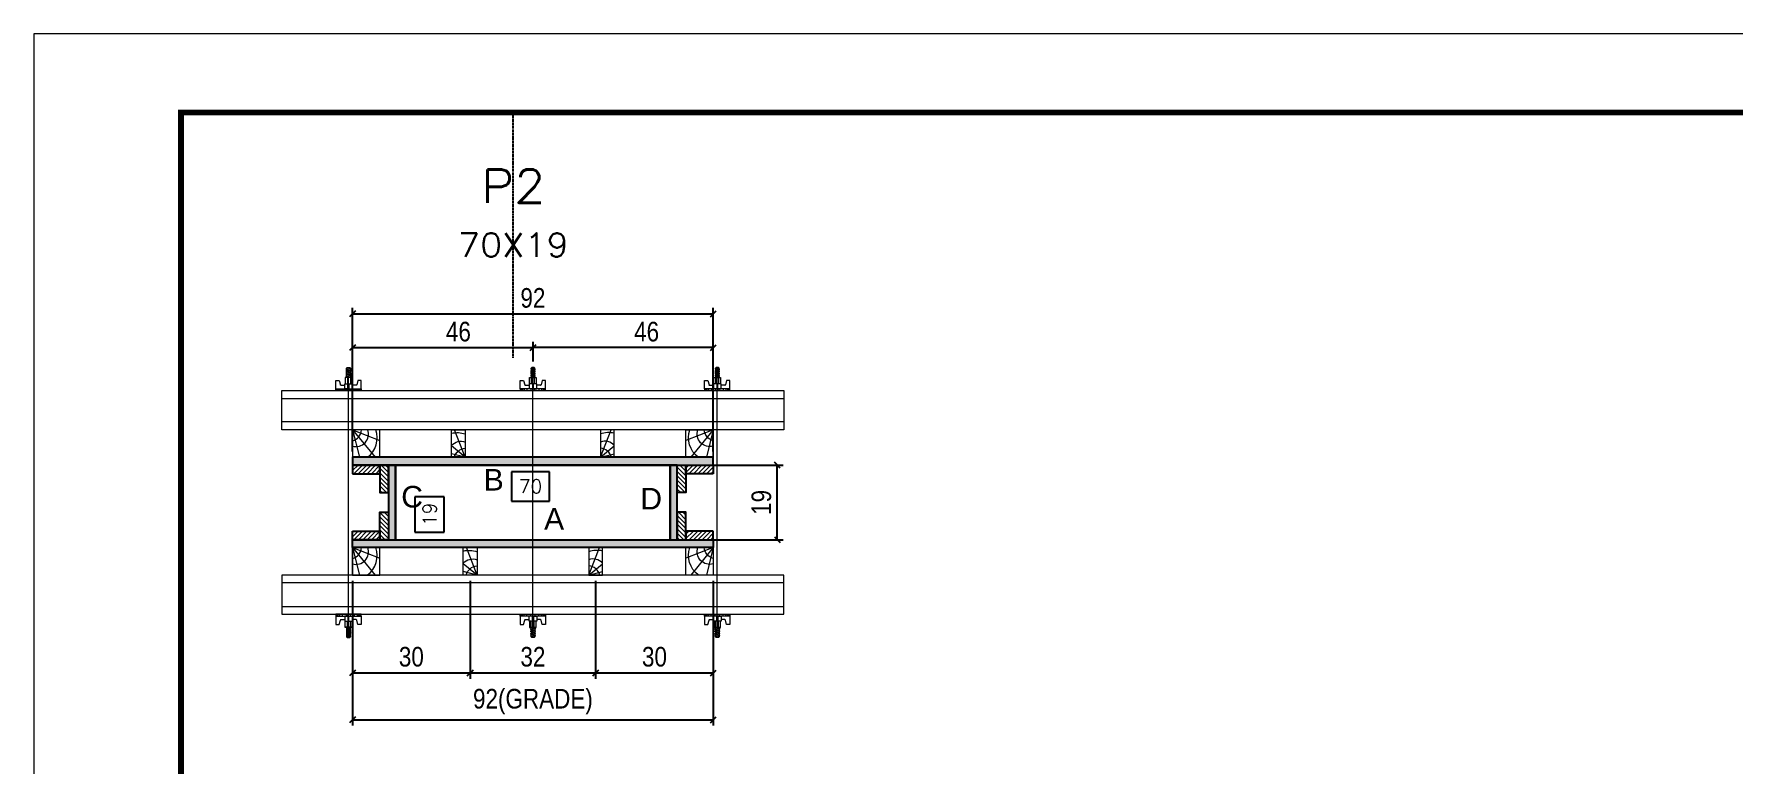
# Model space of a CAD drawing. Header units: millimetres. Extents: x 169816 to 178745, y 96537 to 113647.
# Drawn here: x 173000 to 173866, y 110997 to 111370 of the extents above; entities that cross this region are included whole.
import ezdxf
from ezdxf.enums import TextEntityAlignment as Align

# ---------------------------------------------------------------- set-up
doc = ezdxf.new("R2010")
doc.units = ezdxf.units.MM
doc.linetypes.add('DASHED', pattern=[0.75, 0.5, -0.25])
doc.linetypes.add('HIDDEN', pattern=[0.375, 0.25, -0.125])
for name, color, linetype in [('CHAPA', 1, 'Continuous'), ('Cota Seção (2x)', 241, 'Continuous'), ('MEIO_PONT', 93, 'Continuous'), ('Painéis', 200, 'Continuous'), ('SARRAFO', 251, 'Continuous'), ('Texto de Titulo', 7, 'Continuous'), ('Texto Qtd Sarr', 242, 'Continuous'), ('TEXTO_GERAL', 7, 'Continuous')]:
    doc.layers.add(name, color=color, linetype=linetype)
for name, color, linetype, lineweight in [('Folhas', 255, 'Continuous', 9), ('Hachura', 251, 'Continuous', 9), ('Madeira', 126, 'Continuous', 18), ('Perfil Metálico', 224, 'Continuous', 18), ('SARRAFO DE PRESSAO', 251, 'DASHED', 9), ('Texto Seção', 7, 'Continuous', 15)]:
    doc.layers.add(name, color=color, linetype=linetype, lineweight=lineweight)
doc.styles.add('ARIAL', font='arial.ttf')
doc.styles.add('COTA TECNICA 2X', font='techl___.ttf', dxfattribs={"height": 10})
doc.styles.add('ROMANS', font='romans.shx')
doc.dimstyles.new('SECAO PILAR', dxfattribs={"dimtxt": 10, "dimasz": 3, "dimexe": 3, "dimexo": 3, "dimgap": 3, "dimtad": 1, "dimdec": 1, "dimlfac": 0.5, "dimzin": 12, "dimdsep": 46, "dimtxsty": 'COTA TECNICA 2X', "dimblk1": 'OBLIQUE', "dimblk2": 'OBLIQUE', "dimsah": 1, "dimcen": 0.9, "dimclrd": 256, "dimclre": 256, "dimclrt": 256, "dimadec": 1, "dimazin": 3, "dimtfac": 1, "dimtdec": 1, "dimtmove": 0, "dimatfit": 3, "dimfxl": 1, "dimtolj": 1, "dimtzin": 12, "dimarcsym": 0})
doc.dimstyles.new('SECÇÃO 2', dxfattribs={"dimtxt": 7, "dimasz": 6, "dimexe": 0.18, "dimexo": 2, "dimgap": -4, "dimtad": 3, "dimdec": 1, "dimlfac": 0.5, "dimzin": 12, "dimdsep": 46, "dimtxsty": 'ROMANS', "dimblk": 'ARCHTICK', "dimcen": 0.09, "dimse1": 1, "dimse2": 1, "dimsd1": 1, "dimsd2": 1, "dimclrd": 180, "dimclre": 5, "dimclrt": 1, "dimadec": 0, "dimazin": 3, "dimtfac": 1, "dimtdec": 1, "dimtofl": 0, "dimtmove": 0, "dimatfit": 3, "dimldrblk": 'ARCHTICK', "dimfxl": 1, "dimtolj": 1, "dimtzin": 0, "dimarcsym": 0})
pattern_1 = [(225, (163843.0424, 88220.7903), (1.12253202, -1.12253202), [])]
pattern_2 = [(225, (164038.0424, 88220.7903), (1.12253202, -1.12253202), [])]
pattern_3 = [(135, (150436.1861, 120615.1503), (-1.12253202, -1.12253202), [])]
pattern_4 = [(135, (150396.1861, 120615.1503), (-1.12253202, -1.12253202), [])]

# ---------------------------------------------------------------- blocks, each defined once
blk = doc.blocks.new('9999999999')
at = {"layer": 'Folhas'}
blk.add_lwpolyline([(98138.98, 34190.21), (99623.98, 34190.21), (99623.98, 35240.21), (98138.98, 35240.21)], close=True, dxfattribs=at)
at = {"layer": 'Folhas', "color": 30, "const_width": 3}
blk.add_lwpolyline([(98213.98, 34230.21), (99583.98, 34230.21), (99583.98, 35200.21), (98213.98, 35200.21)], close=True, dxfattribs=at)
blk = doc.blocks.new('titulo1')
at = {"layer": 'Defpoints', "color": 252, "linetype": 'HIDDEN', "ltscale": 2}
blk.add_line((0, 0), (0, 125), dxfattribs=at)
at = {"layer": 'Defpoints', "style": 'ROMANS', "oblique": 15}
blk.add_attdef('FOLHA', text='', height=10, dxfattribs=at).set_placement((0, 15.58), align=Align.MIDDLE_CENTER)
at = {"layer": 'Texto Qtd Sarr', "color": 3, "style": 'ROMANS', "oblique": 15}
for tag, height, p in [('TITULO', 17, (0, 71.45)), ('SEÇÃO', 12, (0, 41.55))]:
    blk.add_attdef(tag, text='', height=height, dxfattribs=at).set_placement(p, align=Align.MIDDLE_CENTER)
blk = doc.blocks.new('*D46')
at = {"layer": 'Cota Seção (2x)', "color": 180, "lineweight": -2, "transparency": 16777216}
for p, q in [((173262.42, 111146.85), (173243.09, 111146.85)), ((173243.09, 111146.85), (173243.09, 111131.85)), ((173262.42, 111131.85), (173262.42, 111146.85)), ((173243.09, 111131.85), (173262.42, 111131.85))]:
    blk.add_line(p, q, dxfattribs=at)
at = {"layer": 'Defpoints', "color": 0, "transparency": 16777216}
for p in [(173323.99, 111127.85), (173183.99, 111112.2), (173323.99, 111112.2)]:
    blk.add_point(p, dxfattribs=at)
at = {"layer": 'Cota Seção (2x)', "color": 1, "transparency": 16777216, "insert": (173252.76, 111139.35), "char_height": 7, "attachment_point": 5, "style": 'ROMANS'}
blk.add_mtext('\\A1;70', dxfattribs=at)
blk = doc.blocks.new('_ArchTick')
at = {"color": 0, "linetype": 'ByBlock', "const_width": 0.15}
blk.add_lwpolyline([(-0.5, -0.5), (0.5, 0.5)], dxfattribs=at)
blk = doc.blocks.new('*D47')
at = {"layer": 'Cota Seção (2x)', "color": 180, "lineweight": -2, "transparency": 16777216}
for p, q in [((173208.79, 111134.11), (173193.79, 111134.11)), ((173193.79, 111134.11), (173193.79, 111116.11)), ((173208.79, 111116.11), (173208.79, 111134.11)), ((173193.79, 111116.11), (173208.79, 111116.11))]:
    blk.add_line(p, q, dxfattribs=at)
at = {"layer": 'Defpoints', "color": 0, "transparency": 16777216}
for p in [(173183.99, 111150.2), (173212.79, 111150.2), (173183.99, 111112.2)]:
    blk.add_point(p, dxfattribs=at)
at = {"layer": 'Cota Seção (2x)', "color": 1, "transparency": 16777216, "insert": (173201.29, 111125.11), "char_height": 7, "attachment_point": 5, "rotation": 90, "style": 'ROMANS'}
blk.add_mtext('\\A1;19', dxfattribs=at)
blk = doc.blocks.new('_Oblique')
at = {"color": 0, "linetype": 'ByBlock', "lineweight": -2}
blk.add_line((-0.5, -0.5), (0.5, 0.5), dxfattribs=at)
blk = doc.blocks.new('*D55')
at = {"layer": 'Cota Seção (2x)', "lineweight": -2, "transparency": 16777216}
for p, q in [((173330.59, 111150.2), (173381.63, 111150.2)), ((173378.63, 111112.2), (173378.63, 111150.2)), ((173330.59, 111112.2), (173381.63, 111112.2))]:
    blk.add_line(p, q, dxfattribs=at)
at = {"layer": 'Defpoints', "color": 0, "transparency": 16777216}
for p in [(173327.59, 111150.2), (173378.63, 111150.2), (173327.59, 111112.2)]:
    blk.add_point(p, dxfattribs=at)
at = {"layer": 'Cota Seção (2x)', "lineweight": -2, "transparency": 16777216, "xscale": 3, "yscale": 3, "zscale": 3}
for p, rotation in [((173378.63, 111150.2), 90), ((173378.63, 111112.2), 270)]:
    blk.add_blockref('_Oblique', p, dxfattribs=dict(at, rotation=rotation))
at = {"layer": 'Cota Seção (2x)', "transparency": 16777216, "insert": (173370.54, 111131.2), "char_height": 10, "attachment_point": 5, "rotation": 90, "style": 'COTA TECNICA 2X'}
blk.add_mtext('\\A1;19', dxfattribs=at)
blk = doc.blocks.new('*D48')
at = {"layer": 'Cota Seção (2x)', "lineweight": -2, "transparency": 16777216}
for p, q in [((173161.99, 111091.2), (173161.99, 111017.42)), ((173345.99, 111091.2), (173345.99, 111017.42)), ((173161.99, 111020.42), (173345.99, 111020.42))]:
    blk.add_line(p, q, dxfattribs=at)
at = {"layer": 'Defpoints', "color": 0, "transparency": 16777216}
for p in [(173161.99, 111094.2), (173345.99, 111094.2), (173345.99, 111020.42)]:
    blk.add_point(p, dxfattribs=at)
at = {"layer": 'Cota Seção (2x)', "lineweight": -2, "transparency": 16777216, "xscale": 3, "yscale": 3, "zscale": 3, "rotation": 180}
blk.add_blockref('_Oblique', (173161.99, 111020.42), dxfattribs=at)
at = {"layer": 'Cota Seção (2x)', "lineweight": -2, "transparency": 16777216, "xscale": 3, "yscale": 3, "zscale": 3}
blk.add_blockref('_Oblique', (173345.99, 111020.42), dxfattribs=at)
at = {"layer": 'Cota Seção (2x)', "transparency": 16777216, "insert": (173253.99, 111029.64), "char_height": 10, "attachment_point": 5, "style": 'COTA TECNICA 2X'}
blk.add_mtext('\\A1;92(GRADE)', dxfattribs=at)
blk = doc.blocks.new('*D49')
at = {"layer": 'Cota Seção (2x)', "lineweight": -2, "transparency": 16777216}
for p, q in [((173285.99, 111091.2), (173285.99, 111041.26)), ((173345.99, 111091.2), (173345.99, 111041.26)), ((173285.99, 111044.26), (173345.99, 111044.26))]:
    blk.add_line(p, q, dxfattribs=at)
at = {"layer": 'Defpoints', "color": 0, "transparency": 16777216}
for p in [(173285.99, 111094.2), (173345.99, 111094.2), (173345.99, 111044.26)]:
    blk.add_point(p, dxfattribs=at)
at = {"layer": 'Cota Seção (2x)', "lineweight": -2, "transparency": 16777216, "xscale": 3, "yscale": 3, "zscale": 3, "rotation": 180}
blk.add_blockref('_Oblique', (173285.99, 111044.26), dxfattribs=at)
at = {"layer": 'Cota Seção (2x)', "lineweight": -2, "transparency": 16777216, "xscale": 3, "yscale": 3, "zscale": 3}
blk.add_blockref('_Oblique', (173345.99, 111044.26), dxfattribs=at)
at = {"layer": 'Cota Seção (2x)', "transparency": 16777216, "insert": (173315.99, 111052.48), "char_height": 10, "attachment_point": 5, "style": 'COTA TECNICA 2X'}
blk.add_mtext('\\A1;30', dxfattribs=at)
blk = doc.blocks.new('*D50')
at = {"layer": 'Cota Seção (2x)', "lineweight": -2, "transparency": 16777216}
for p, q in [((173161.99, 111091.2), (173161.99, 111041.26)), ((173221.99, 111091.2), (173221.99, 111041.26)), ((173161.99, 111044.26), (173221.99, 111044.26))]:
    blk.add_line(p, q, dxfattribs=at)
at = {"layer": 'Defpoints', "color": 0, "transparency": 16777216}
for p in [(173161.99, 111094.2), (173221.99, 111094.2), (173221.99, 111044.26)]:
    blk.add_point(p, dxfattribs=at)
at = {"layer": 'Cota Seção (2x)', "lineweight": -2, "transparency": 16777216, "xscale": 3, "yscale": 3, "zscale": 3, "rotation": 180}
blk.add_blockref('_Oblique', (173161.99, 111044.26), dxfattribs=at)
at = {"layer": 'Cota Seção (2x)', "lineweight": -2, "transparency": 16777216, "xscale": 3, "yscale": 3, "zscale": 3}
blk.add_blockref('_Oblique', (173221.99, 111044.26), dxfattribs=at)
at = {"layer": 'Cota Seção (2x)', "transparency": 16777216, "insert": (173191.99, 111052.48), "char_height": 10, "attachment_point": 5, "style": 'COTA TECNICA 2X'}
blk.add_mtext('\\A1;30', dxfattribs=at)
blk = doc.blocks.new('*D51')
at = {"layer": 'Cota Seção (2x)', "lineweight": -2, "transparency": 16777216}
for p, q in [((173221.99, 111091.2), (173221.99, 111041.26)), ((173285.99, 111091.2), (173285.99, 111041.26)), ((173221.99, 111044.26), (173285.99, 111044.26))]:
    blk.add_line(p, q, dxfattribs=at)
at = {"layer": 'Defpoints', "color": 0, "transparency": 16777216}
for p in [(173221.99, 111094.2), (173285.99, 111094.2), (173285.99, 111044.26)]:
    blk.add_point(p, dxfattribs=at)
at = {"layer": 'Cota Seção (2x)', "lineweight": -2, "transparency": 16777216, "xscale": 3, "yscale": 3, "zscale": 3, "rotation": 180}
blk.add_blockref('_Oblique', (173221.99, 111044.26), dxfattribs=at)
at = {"layer": 'Cota Seção (2x)', "lineweight": -2, "transparency": 16777216, "xscale": 3, "yscale": 3, "zscale": 3}
blk.add_blockref('_Oblique', (173285.99, 111044.26), dxfattribs=at)
at = {"layer": 'Cota Seção (2x)', "transparency": 16777216, "insert": (173253.99, 111052.48), "char_height": 10, "attachment_point": 5, "style": 'COTA TECNICA 2X'}
blk.add_mtext('\\A1;32', dxfattribs=at)
blk = doc.blocks.new('*D52')
at = {"layer": 'Cota Seção (2x)', "lineweight": -2, "transparency": 16777216}
for p, q in [((173161.99, 111157.2), (173161.99, 111230.3)), ((173161.99, 111227.3), (173345.99, 111227.3)), ((173345.99, 111157.2), (173345.99, 111230.3))]:
    blk.add_line(p, q, dxfattribs=at)
at = {"layer": 'Defpoints', "color": 0, "transparency": 16777216}
for p in [(173345.99, 111227.3), (173161.99, 111154.2), (173345.99, 111154.2)]:
    blk.add_point(p, dxfattribs=at)
at = {"layer": 'Cota Seção (2x)', "lineweight": -2, "transparency": 16777216, "xscale": 3, "yscale": 3, "zscale": 3, "rotation": 180}
blk.add_blockref('_Oblique', (173161.99, 111227.3), dxfattribs=at)
at = {"layer": 'Cota Seção (2x)', "lineweight": -2, "transparency": 16777216, "xscale": 3, "yscale": 3, "zscale": 3}
blk.add_blockref('_Oblique', (173345.99, 111227.3), dxfattribs=at)
at = {"layer": 'Cota Seção (2x)', "transparency": 16777216, "insert": (173253.99, 111235.39), "char_height": 10, "attachment_point": 5, "style": 'COTA TECNICA 2X'}
blk.add_mtext('\\A1;92', dxfattribs=at)
blk = doc.blocks.new('*D53')
at = {"layer": 'Cota Seção (2x)', "lineweight": -2, "transparency": 16777216}
for p, q in [((173161.99, 111191.2), (173161.99, 111213.1)), ((173161.99, 111210.1), (173254.06, 111210.1)), ((173254.06, 111203), (173254.06, 111213.1))]:
    blk.add_line(p, q, dxfattribs=at)
at = {"layer": 'Defpoints', "color": 0, "transparency": 16777216}
for p in [(173254.06, 111210.1), (173254.06, 111200), (173161.99, 111188.2)]:
    blk.add_point(p, dxfattribs=at)
at = {"layer": 'Cota Seção (2x)', "lineweight": -2, "transparency": 16777216, "xscale": 3, "yscale": 3, "zscale": 3, "rotation": 180}
blk.add_blockref('_Oblique', (173161.99, 111210.1), dxfattribs=at)
at = {"layer": 'Cota Seção (2x)', "lineweight": -2, "transparency": 16777216, "xscale": 3, "yscale": 3, "zscale": 3}
blk.add_blockref('_Oblique', (173254.06, 111210.1), dxfattribs=at)
at = {"layer": 'Cota Seção (2x)', "transparency": 16777216, "insert": (173215.99, 111218.2), "char_height": 10, "attachment_point": 5, "style": 'COTA TECNICA 2X'}
blk.add_mtext('\\A1;46', dxfattribs=at)
blk = doc.blocks.new('*D54')
at = {"layer": 'Cota Seção (2x)', "lineweight": -2, "transparency": 16777216}
for p, q in [((173254.06, 111203), (173254.06, 111213.1)), ((173345.99, 111210.1), (173254.06, 111210.1)), ((173345.99, 111191.2), (173345.99, 111213.1))]:
    blk.add_line(p, q, dxfattribs=at)
at = {"layer": 'Defpoints', "color": 0, "transparency": 16777216}
for p in [(173254.06, 111210.1), (173254.06, 111200), (173345.99, 111188.2)]:
    blk.add_point(p, dxfattribs=at)
at = {"layer": 'Cota Seção (2x)', "lineweight": -2, "transparency": 16777216, "xscale": 3, "yscale": 3, "zscale": 3, "rotation": 180}
blk.add_blockref('_Oblique', (173254.06, 111210.1), dxfattribs=at)
at = {"layer": 'Cota Seção (2x)', "lineweight": -2, "transparency": 16777216, "xscale": 3, "yscale": 3, "zscale": 3}
blk.add_blockref('_Oblique', (173345.99, 111210.1), dxfattribs=at)
at = {"layer": 'Cota Seção (2x)', "transparency": 16777216, "insert": (173311.99, 111218.2), "char_height": 10, "attachment_point": 5, "style": 'COTA TECNICA 2X'}
blk.add_mtext('\\A1;46', dxfattribs=at)
blk = doc.blocks.new('C')
at = {"layer": 'Hachura', "color": 0}
for p, q in [((0, 3.22), (0, -3.22)), ((0.45, 3.22), (0, 3.22)), ((0.46, 3.16), (0, 3.16)), ((0.46, 3.05), (0, 3.05)), ((0.46, 2.88), (0, 2.88)), ((0, 2.75), (0, -1.16)), ((0.46, 2.65), (0, 2.65)), ((0.46, 2.23), (0, 2.23)), ((0.46, 1.51), (0, 1.51)), ((0.39, 0.49), (0.17, 0.49)), ((0.45, -3.23), (0.45, 3.22)), ((0.45, 3.22), (2.58, 3.22)), ((1.74, 0.97), (0.45, 0.97)), ((1.45, 0.1), (0.45, 0.1)), ((1.35, 1.94), (1.35, 0.96)), ((2.58, 2.39), (1.47, 2.09)), ((1.74, -0.97), (1.74, 0.97)), ((1.74, 0.97), (1.74, 0.84)), ((1.74, 0.97), (1.74, 0.84)), ((1.74, 0.84), (3.35, 0.84)), ((3.35, 0.45), (1.74, 0.45)), ((2.58, 3.22), (2.58, 2.39)), ((3.32, 0.84), (3.32, -0.84)), ((3.35, 0.84), (3.35, -0.84)), ((3.68, 0.45), (3.35, 0.45)), ((3.84, -0.52), (3.35, 0.45)), ((3.35, 0.06), (3.67, -0.57)), ((3.68, 0.45), (4.16, -0.52)), ((3.72, 0.5), (4.25, -0.57)), ((4.37, -0.55), (3.83, 0.53)), ((4.15, 0.45), (3.93, 0.45)), ((4.42, -0.52), (3.93, 0.45)), ((4.15, 0.45), (4.26, 0.45)), ((4.26, 0.45), (4.74, -0.52)), ((4.3, 0.5), (4.83, -0.57)), ((4.95, -0.55), (4.41, 0.53)), ((4.51, 0.45), (4.84, 0.45)), ((5, -0.52), (4.51, 0.45)), ((4.84, 0.45), (5.32, -0.52)), ((4.88, 0.5), (5.41, -0.57)), ((5.53, -0.55), (4.99, 0.53)), ((5.58, -0.52), (5.09, 0.45)), ((5.42, 0.45), (5.09, 0.45)), ((5.58, -0.52), (5.09, 0.45)), ((5.42, 0.45), (5.74, -0.19)), ((5.46, 0.5), (5.74, -0.07)), ((5.74, 0.19), (5.57, 0.53)), ((5.74, 0.32), (5.68, 0.45)), ((5.68, 0.45), (5.74, 0.45)), ((5.74, 0.45), (5.9, 0.29)), ((5.74, 0.45), (5.74, -0.52)), ((5.9, -0.36), (5.9, 0.29)), ((0.45, 0), (0, 0)), ((0.46, -1.52), (0, -1.52)), ((0.46, -2.23), (0, -2.23)), ((0.46, -2.65), (0, -2.65)), ((0.46, -2.88), (0, -2.88)), ((0.46, -3.05), (0, -3.05)), ((0.46, -3.16), (0, -3.16)), ((0, -3.22), (2.57, -3.22)), ((0.08, -0.48), (0.29, -0.48)), ((0.29, -0.48), (0.4, -0.48)), ((0.45, 0), (0.45, -0.97)), ((0.45, -0.16), (1.45, -0.16)), ((0.45, -0.65), (0.45, -0.32)), ((0.45, -3.23), (0.45, -0.65)), ((0.45, -0.97), (1.74, -0.97)), ((1.35, -1.94), (1.35, -0.97)), ((2.58, -2.39), (1.47, -2.1)), ((3.35, -0.32), (1.74, -0.32)), ((3.35, -0.84), (1.74, -0.84)), ((2.58, -3.23), (2.58, -2.39)), ((3.35, -0.07), (3.58, -0.52)), ((3.35, -0.52), (3.58, -0.52)), ((3.84, -0.52), (4.16, -0.52)), ((4.42, -0.52), (4.74, -0.52)), ((4.63, -0.52), (4.74, -0.52)), ((5, -0.52), (5.32, -0.52)), ((5.58, -0.52), (5.74, -0.52)), ((5.74, -0.52), (5.9, -0.36)), ((5.74, -0.52), (5.74, -0.52))]:
    blk.add_line(p, q, dxfattribs=at)
for centre, radius, start, end in [((1.52, 1.94), 0.161, 104.7436, 180), ((1.44, -0.03), 0.129, 272.695, 87.305), ((3.81, 0.39), 0.143, 25.5688, 154.4312), ((4.39, 0.39), 0.143, 25.5688, 154.4312), ((4.97, 0.39), 0.143, 25.5688, 154.4312), ((5.55, 0.39), 0.143, 25.5688, 154.4312), ((0.17, -0.37), 0.174, 221.744, 317.8592), ((1.52, -1.94), 0.161, 180, 255.2564), ((3.71, -0.4), 0.174, 222.1408, 318.256), ((4.29, -0.4), 0.174, 222.1408, 318.256), ((4.87, -0.4), 0.174, 222.1408, 318.256), ((5.45, -0.4), 0.174, 222.1408, 318.256), ((5.61, -0.4), 0.174, 317.8592, 318.256)]:
    blk.add_arc(centre, radius, start, end, dxfattribs=at)
blk = doc.blocks.new('PONTALETE')
at = {"layer": 'Madeira'}
for q in [(2.71, 7), (7, 5.76), (7, 1.74)]:
    blk.add_line((0, 0), q, dxfattribs=at)
blk.add_lwpolyline([(0, 0), (7, 0), (7, 7), (0, 7)], close=True, dxfattribs=at)
for centre, radius, start, end in [((2.04, 0.06), 6.23, 37.2818, 109.0913), ((1.09, 0.9), 3.19, 343.603, 109.9847), ((-0.21, -0.78), 3.09, 14.6322, 86.0383)]:
    blk.add_arc(centre, radius, start, end, dxfattribs=at)
blk = doc.blocks.new('MEIO PONTALETE')
at = {"layer": 'Madeira'}
for q in [(2.71, 7), (3.5, 2.88), (3.5, 0.87)]:
    blk.add_line((0, 0), q, dxfattribs=at)
blk.add_lwpolyline([(0, 0), (3.5, 0), (3.5, 7), (0, 7)], close=True, dxfattribs=at)
for centre, radius, start, end in [((2.04, 0.06), 6.23, 76.4499, 109.0913), ((1.09, 0.9), 3.19, 40.9063, 109.9847), ((-0.21, -0.78), 3.09, 14.6322, 86.0383)]:
    blk.add_arc(centre, radius, start, end, dxfattribs=at)

msp = doc.modelspace()

# ---------------------------------------------------------------- hatches: boundary and pattern name
at = {"layer": 'Hachura'}
h = msp.add_hatch(color=256, dxfattribs=at)
h.dxf.hatch_style = 1
h.paths.add_polyline_path([(173345.99, 111150.2), (173345.99, 111154.2), (173161.99, 111154.2), (173161.99, 111150.2)])
h = msp.add_hatch(color=256, dxfattribs=at)
h.dxf.hatch_style = 1
h.paths.add_polyline_path([(173345.99, 111150.2), (173345.99, 111154.2), (173161.99, 111154.2), (173161.99, 111150.2)])
h = msp.add_hatch(dxfattribs=at)
h.set_pattern_fill('ANSI31', color=256, scale=0.5, angle=180, style=0)
h.set_pattern_definition(pattern_2)
h.paths.add_polyline_path([(173175.99, 111150.2), (173175.99, 111145.8), (173161.99, 111145.8), (173161.99, 111150.2)])
h = msp.add_hatch(dxfattribs=at)
h.set_pattern_fill('ANSI31', color=256, scale=0.5, angle=90, style=0)
h.set_pattern_definition(pattern_4)
h.paths.add_polyline_path([(173180.39, 111136.2), (173175.99, 111136.2), (173175.99, 111150.2), (173180.39, 111150.2)])
h = msp.add_hatch(color=256, dxfattribs=at)
h.dxf.hatch_style = 1
h.paths.add_polyline_path([(173180.39, 111112.2), (173183.99, 111112.2), (173183.99, 111150.2), (173180.39, 111150.2)])
h = msp.add_hatch(color=256, dxfattribs=at)
h.dxf.hatch_style = 1
h.paths.add_polyline_path([(173180.39, 111112.2), (173183.99, 111112.2), (173183.99, 111150.2), (173180.39, 111150.2)])
h = msp.add_hatch(color=256, dxfattribs=at)
h.dxf.hatch_style = 1
h.paths.add_polyline_path([(173323.99, 111112.2), (173327.59, 111112.2), (173327.59, 111150.2), (173323.99, 111150.2)])
h = msp.add_hatch(color=256, dxfattribs=at)
h.dxf.hatch_style = 1
h.paths.add_polyline_path([(173323.99, 111112.2), (173327.59, 111112.2), (173327.59, 111150.2), (173323.99, 111150.2)])
h = msp.add_hatch(dxfattribs=at)
h.set_pattern_fill('ANSI31', color=256, scale=0.5, angle=90, style=0)
h.set_pattern_definition(pattern_3)
h.paths.add_polyline_path([(173327.59, 111136.2), (173331.99, 111136.2), (173331.99, 111150.2), (173327.59, 111150.2)])
h = msp.add_hatch(dxfattribs=at)
h.set_pattern_fill('ANSI31', color=256, scale=0.5, angle=180, style=0)
h.set_pattern_definition(pattern_1)
h.paths.add_polyline_path([(173331.99, 111150.2), (173331.99, 111145.8), (173345.99, 111145.8), (173345.99, 111150.2)])
h = msp.add_hatch(dxfattribs=at)
h.set_pattern_fill('ANSI31', color=256, scale=0.5, angle=90, style=0)
h.set_pattern_definition(pattern_4)
h.paths.add_polyline_path([(173180.39, 111126.2), (173175.99, 111126.2), (173175.99, 111112.2), (173180.39, 111112.2)])
h = msp.add_hatch(dxfattribs=at)
h.set_pattern_fill('ANSI31', color=256, scale=0.5, angle=90, style=0)
h.set_pattern_definition(pattern_3)
h.paths.add_polyline_path([(173327.59, 111126.2), (173331.99, 111126.2), (173331.99, 111112.2), (173327.59, 111112.2)])
h = msp.add_hatch(dxfattribs=at)
h.set_pattern_fill('ANSI31', color=256, scale=0.5, angle=180, style=0)
h.set_pattern_definition(pattern_2)
h.paths.add_polyline_path([(173175.99, 111112.2), (173175.99, 111116.6), (173161.99, 111116.6), (173161.99, 111112.2)])
h = msp.add_hatch(dxfattribs=at)
h.set_pattern_fill('ANSI31', color=256, scale=0.5, angle=180, style=0)
h.set_pattern_definition(pattern_1)
h.paths.add_polyline_path([(173331.99, 111112.2), (173331.99, 111116.6), (173345.99, 111116.6), (173345.99, 111112.2)])
h = msp.add_hatch(color=256, dxfattribs=at)
h.dxf.hatch_style = 1
h.paths.add_polyline_path([(173345.99, 111112.2), (173345.99, 111108.2), (173161.99, 111108.2), (173161.99, 111112.2)])
h = msp.add_hatch(color=256, dxfattribs=at)
h.dxf.hatch_style = 1
h.paths.add_polyline_path([(173345.99, 111112.2), (173345.99, 111108.2), (173161.99, 111108.2), (173161.99, 111112.2)])

# ---------------------------------------------------------------- linework, layer by layer
at = {"layer": 'CHAPA'}
for points in [[(173345.99, 111150.2), (173345.99, 111154.2), (173161.99, 111154.2), (173161.99, 111150.2)], [(173345.99, 111150.2), (173345.99, 111154.2), (173161.99, 111154.2), (173161.99, 111150.2)], [(173180.39, 111112.2), (173183.99, 111112.2), (173183.99, 111150.2), (173180.39, 111150.2)], [(173180.39, 111112.2), (173183.99, 111112.2), (173183.99, 111150.2), (173180.39, 111150.2)], [(173323.99, 111112.2), (173327.59, 111112.2), (173327.59, 111150.2), (173323.99, 111150.2)], [(173323.99, 111112.2), (173327.59, 111112.2), (173327.59, 111150.2), (173323.99, 111150.2)], [(173345.99, 111112.2), (173345.99, 111108.2), (173161.99, 111108.2), (173161.99, 111112.2)], [(173345.99, 111112.2), (173345.99, 111108.2), (173161.99, 111108.2), (173161.99, 111112.2)]]:
    msp.add_lwpolyline(points, close=True, dxfattribs=at)
at = {"layer": 'Hachura'}
for p, q in [((173159.99, 111063.4), (173159.99, 111195.2)), ((173253.99, 111063.4), (173254, 111195.2)), ((173347.99, 111063.4), (173348, 111195.2))]:
    msp.add_line(p, q, dxfattribs=at)
at = {"layer": 'Madeira'}
for points in [[(173345.99, 111154.2), (173345.99, 111168.2), (173161.99, 111168.2), (173161.99, 111154.2)], [(173345.99, 111108.2), (173345.99, 111094.2), (173161.99, 111094.2), (173161.99, 111108.2)]]:
    msp.add_lwpolyline(points, close=True, dxfattribs=at)
at = {"layer": 'Painéis'}
msp.add_lwpolyline([(173183.99, 111150.2), (173183.99, 111112.2), (173323.99, 111112.2), (173323.99, 111150.2)], close=True, dxfattribs=at)
at = {"layer": 'Perfil Metálico'}
for points in [[(173381.99, 111188.2), (173381.99, 111168.2), (173125.99, 111168.2), (173125.99, 111188.2)], [(173125.99, 111172.2), (173125.99, 111184.2), (173381.99, 111184.2), (173381.99, 111172.2)], [(173381.99, 111074.2), (173381.99, 111094.2), (173125.99, 111094.2), (173125.99, 111074.2)], [(173125.99, 111090.2), (173125.99, 111078.2), (173381.99, 111078.2), (173381.99, 111090.2)]]:
    msp.add_lwpolyline(points, close=True, dxfattribs=at)
at = {"layer": 'SARRAFO'}
for points in [[(173161.99, 111145.8), (173175.99, 111145.8), (173175.99, 111150.2), (173161.99, 111150.2)], [(173175.99, 111150.2), (173175.99, 111136.2), (173180.39, 111136.2), (173180.39, 111150.2)], [(173331.99, 111150.2), (173331.99, 111136.2), (173327.59, 111136.2), (173327.59, 111150.2)], [(173345.99, 111145.8), (173331.99, 111145.8), (173331.99, 111150.2), (173345.99, 111150.2)], [(173175.99, 111112.2), (173175.99, 111126.2), (173180.39, 111126.2), (173180.39, 111112.2)], [(173331.99, 111112.2), (173331.99, 111126.2), (173327.59, 111126.2), (173327.59, 111112.2)], [(173161.99, 111116.6), (173175.99, 111116.6), (173175.99, 111112.2), (173161.99, 111112.2)], [(173345.99, 111116.6), (173331.99, 111116.6), (173331.99, 111112.2), (173345.99, 111112.2)]]:
    msp.add_lwpolyline(points, close=True, dxfattribs=at)

# ---------------------------------------------------------------- block references
at = {"layer": 'Hachura', "linetype": 'Continuous', "yscale": 2, "zscale": 2}
for p, xscale, rotation in [((173159.99, 111188.2), -2, 270), ((173253.99, 111188.2), 2, 90), ((173347.99, 111188.2), 2, 90), ((173159.99, 111074.2), 2, 269.9999999999999), ((173253.99, 111074.2), -2, 90), ((173347.99, 111074.2), -2, 90)]:
    msp.add_blockref('C', p, dxfattribs=dict(at, xscale=xscale, rotation=rotation))
at = {"layer": 'MEIO_PONT', "yscale": 2, "zscale": 2}
for p, xscale, rotation in [((173161.99, 111168.2), 2, 269.9999999999999), ((173345.99, 111168.2), -2, 90), ((173161.99, 111108.2), 2, 269.9999999999999), ((173345.99, 111108.2), -2, 90)]:
    msp.add_blockref('PONTALETE', p, dxfattribs=dict(at, xscale=xscale, rotation=rotation))
at = {"layer": 'MEIO_PONT', "yscale": 1.999999997962732, "zscale": 1.999999997962732}
for p, xscale in [((173219.49, 111154.2), -1.999999997962732), ((173288.49, 111154.2), 1.999999997962732), ((173225.49, 111094.2), -1.999999997962732), ((173282.49, 111094.2), 1.999999997962732)]:
    msp.add_blockref('MEIO PONTALETE', p, dxfattribs=dict(at, xscale=xscale))
at = {"layer": 'SARRAFO DE PRESSAO', "color": 6, "linetype": 'ByBlock'}
msp.add_blockref('9999999999', (74860.54, 76129.75), dxfattribs=at)
at = {"layer": 'Texto Seção'}
ref = msp.add_blockref('titulo1', (173243.99, 111204.95), dxfattribs=at)
ref.add_attrib('TITULO', 'P2', dxfattribs={"layer": 'Texto de Titulo', "color": 7, "height": 17, "style": 'ROMANS', "width": 1.1}).set_placement((173243.99, 111292.45), align=Align.MIDDLE_CENTER)
ref.add_attrib('SEÇÃO', '70X19', dxfattribs={"layer": 'Texto de Titulo', "color": 7, "height": 12, "style": 'ROMANS', "width": 1.1}).set_placement((173243.99, 111262.45), align=Align.MIDDLE_CENTER)

# ---------------------------------------------------------------- texts
at = {"layer": 'TEXTO_GERAL', "style": 'ARIAL'}
for s, p in [('B', (173234, 111142.75)), ('C', (173192.38, 111134.1)), ('D', (173314.33, 111133.1)), ('A', (173264.81, 111122.79))]:
    msp.add_text(s, height=11, dxfattribs=at).set_placement(p, align=Align.MIDDLE_CENTER)

# ---------------------------------------------------------------- dimensions: what is measured, and where the dimension line sits
at = {"layer": 'Cota Seção (2x)', "color": 241}
for base, p1, p2, picture, middle in [((173345.99, 111227.3), (173161.99, 111154.2), (173345.99, 111154.2), '*D52', (173253.99, 111235.39)), ((173221.99, 111044.26), (173161.99, 111094.2), (173221.99, 111094.2), '*D50', (173191.99, 111052.48)), ((173285.99, 111044.26), (173221.99, 111094.2), (173285.99, 111094.2), '*D51', (173253.99, 111052.48)), ((173345.99, 111044.26), (173285.99, 111094.2), (173345.99, 111094.2), '*D49', (173315.99, 111052.48))]:
    dim = msp.add_linear_dim(base=base, p1=p1, p2=p2, dimstyle='SECAO PILAR', dxfattribs=at)
    dim.commit()
    dim.dimension.update_dxf_attribs({"geometry": picture, "text_midpoint": middle})
for base, p1, p2, dimstyle, picture, middle in [((173254.06, 111210.1), (173161.99, 111188.2), (173254.06, 111200), 'SECAO PILAR', '*D53', (173215.99, 111210.1)), ((173323.99, 111127.85), (173183.99, 111112.2), (173323.99, 111112.2), 'SECÇÃO 2', '*D46', (173252.76, 111127.85))]:
    dim = msp.add_linear_dim(base=base, p1=p1, p2=p2, dimstyle=dimstyle, dxfattribs=at)
    dim.commit()
    dim.dimension.update_dxf_attribs({"geometry": picture, "text_midpoint": middle, "dimtype": 160})
for base, p1, p2, angle, dimstyle, picture, middle in [((173254.06, 111210.1), (173345.99, 111188.2), (173254.06, 111200), 180, 'SECAO PILAR', '*D54', (173311.99, 111210.1)), ((173212.79, 111150.2), (173183.99, 111112.2), (173183.99, 111150.2), 90, 'SECÇÃO 2', '*D47', (173212.79, 111125.11))]:
    dim = msp.add_linear_dim(base=base, p1=p1, p2=p2, angle=angle, dimstyle=dimstyle, dxfattribs=at)
    dim.commit()
    dim.dimension.update_dxf_attribs({"geometry": picture, "text_midpoint": middle, "dimtype": 160})
dim = msp.add_linear_dim(base=(173378.63, 111150.2), p1=(173327.59, 111112.2), p2=(173327.59, 111150.2), angle=90, dimstyle='SECAO PILAR', dxfattribs=at)
dim.commit()
dim.dimension.update_dxf_attribs({"geometry": '*D55', "text_midpoint": (173370.54, 111131.2)})
dim = msp.add_linear_dim(base=(173345.99, 111020.42), p1=(173161.99, 111094.2), p2=(173345.99, 111094.2), text='<>(GRADE)', dimstyle='SECAO PILAR', dxfattribs=at)
dim.commit()
dim.dimension.update_dxf_attribs({"geometry": '*D48', "text_midpoint": (173253.99, 111029.64)})

doc.saveas('drawing.dxf')
